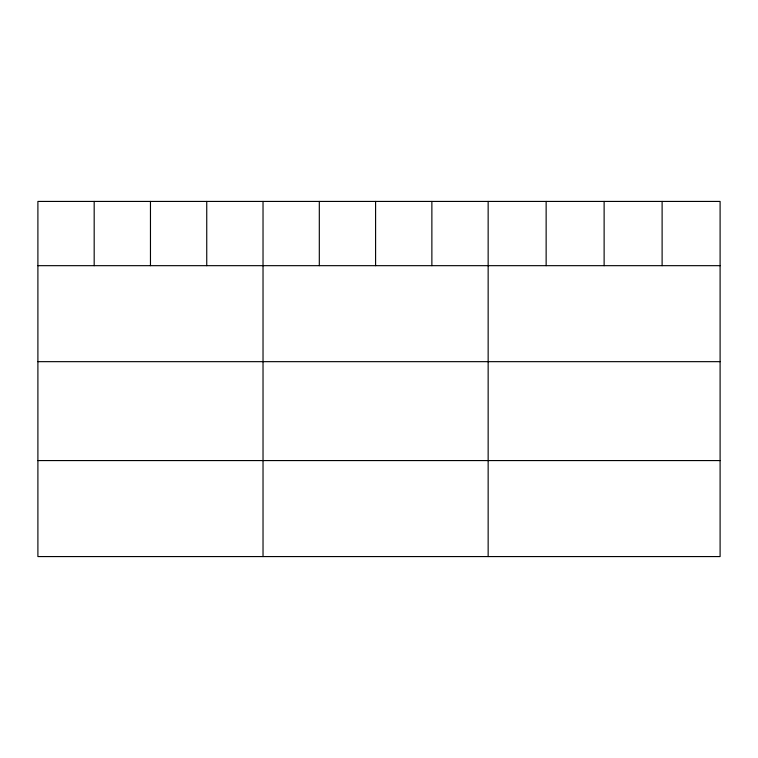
<?xml version="1.0" encoding="UTF-8"?>
<svg xmlns="http://www.w3.org/2000/svg" width="758" height="758" viewBox="0 0 758 758"><rect width="100%" height="100%" fill="white"/><g stroke="black" fill="none" stroke-linecap="round" stroke-linejoin="round"><path stroke-width="1.14" d="M720.1 265.67L720.1 556.571L37.9 556.571L37.9 201.429L720.1 201.429L720.1 265.67L37.9 265.67M37.9 361.661L720.1 361.661M37.9 460.57L720.1 460.57M662.113 201.429L662.113 265.67M604.126 201.429L604.126 265.67M546.139 201.429L546.139 265.67M488.152 201.429L488.152 556.571M431.87 201.429L431.87 265.67M375.589 201.429L375.589 265.67M319.308 201.429L319.308 265.67M263.026 201.429L263.026 556.571M206.744 201.429L206.744 265.67M150.463 201.429L150.463 265.67M94.181 201.429L94.181 265.67"/></g></svg>
